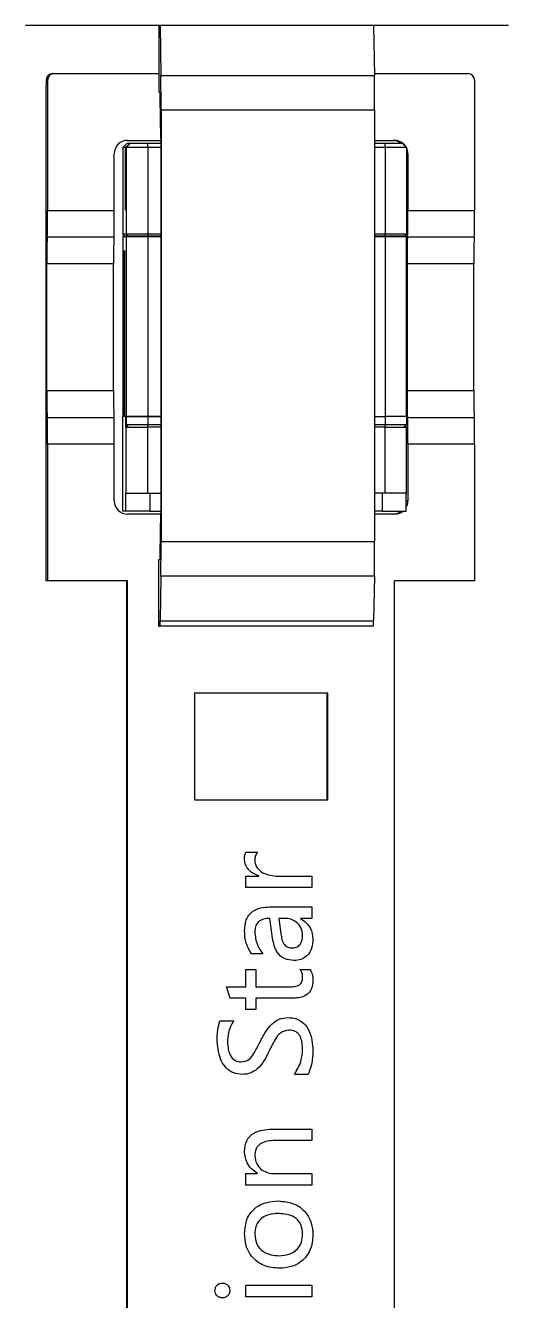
# Model space of a CAD drawing. Header units: millimetres. Extents: x 940 to 1780, y -29 to 565.
# Drawn here: x 1094.3 to 1130.5, y 250 to 345.5 of the extents above; entities that cross this region are included whole.
import ezdxf

# ---------------------------------------------------------------- set-up
doc = ezdxf.new("R2010")
doc.units = ezdxf.units.MM

msp = doc.modelspace()

# ---------------------------------------------------------------- linework, layer by layer
at = {"color": 7, "linetype": 'Continuous', "lineweight": 25}
for p, q in [((1130.521, 345.485), (1094.323, 345.485)), ((1104.309, 345.485), (1104.309, 340.485)), ((1104.407, 345.485), (1104.467, 341.732)), ((1120.406, 345.485), (1120.466, 341.732)), ((1095.978, 341.382), (1095.879, 341.382)), ((1095.978, 341.382), (1095.978, 331.632)), ((1096.379, 341.882), (1096.478, 341.882)), ((1096.478, 341.882), (1104.309, 341.882)), ((1104.467, 341.732), (1120.466, 341.732)), ((1120.464, 341.882), (1127.477, 341.882)), ((1127.977, 341.382), (1127.977, 331.632)), ((1104.399, 340.485), (1104.309, 340.485)), ((1104.462, 337.021), (1104.413, 340.083)), ((1104.481, 339.134), (1104.481, 306.836)), ((1120.48, 339.134), (1104.481, 339.134)), ((1120.48, 339.134), (1120.48, 306.836)), ((1095.837, 336.882), (1095.837, 303.882)), ((1101.606, 336.357), (1101.906, 336.657)), ((1101.606, 336.357), (1101.606, 329.857)), ((1101.624, 336.357), (1101.606, 336.357)), ((1101.624, 336.357), (1101.924, 336.657)), ((1101.807, 336.357), (1101.624, 336.357)), ((1102.107, 336.657), (1101.807, 336.357)), ((1101.807, 336.357), (1101.807, 331.857)), ((1101.811, 336.357), (1102.111, 336.657)), ((1101.869, 336.357), (1101.811, 336.357)), ((1101.811, 331.857), (1101.811, 336.357)), ((1101.869, 336.357), (1102.169, 336.657)), ((1101.869, 336.357), (1101.869, 329.857)), ((1101.906, 336.657), (1101.924, 336.657)), ((1102.107, 336.657), (1101.924, 336.657)), ((1101.978, 336.882), (1104.462, 336.882)), ((1102.107, 336.657), (1102.111, 336.657)), ((1102.169, 336.657), (1102.111, 336.657)), ((1103.481, 336.657), (1102.169, 336.657)), ((1103.484, 336.357), (1103.481, 336.657)), ((1104.462, 336.657), (1103.481, 336.657)), ((1103.484, 336.357), (1103.484, 329.857)), ((1104.462, 336.357), (1103.484, 336.357)), ((1104.462, 337.021), (1104.462, 308.949)), ((1120.48, 336.882), (1121.977, 336.882)), ((1121.28, 336.657), (1120.48, 336.657)), ((1121.283, 336.357), (1120.48, 336.357)), ((1121.283, 336.357), (1121.28, 336.657)), ((1122.568, 336.657), (1121.28, 336.657)), ((1121.283, 336.357), (1121.283, 329.857)), ((1122.871, 336.355), (1122.568, 336.657)), ((1122.868, 336.357), (1122.868, 329.857)), ((1100.978, 331.632), (1100.978, 335.882)), ((1122.977, 335.882), (1122.977, 331.632)), ((1095.978, 331.632), (1100.978, 331.632)), ((1101.808, 331.657), (1101.809, 331.657)), ((1122.977, 331.632), (1127.977, 331.632)), ((1095.944, 329.632), (1095.959, 329.632)), ((1100.959, 329.632), (1095.959, 329.632)), ((1101.603, 329.86), (1101.756, 329.707)), ((1101.869, 329.857), (1101.606, 329.857)), ((1101.756, 329.707), (1101.606, 329.857)), ((1101.606, 329.657), (1101.606, 316.207)), ((1101.869, 329.657), (1101.606, 329.657)), ((1102.019, 329.707), (1101.756, 329.707)), ((1102.019, 329.707), (1101.869, 329.857)), ((1101.869, 329.657), (1101.869, 316.207)), ((1103.484, 329.657), (1101.869, 329.657)), ((1103.482, 329.707), (1102.019, 329.707)), ((1102.224, 329.657), (1102.224, 329.707)), ((1103.213, 329.657), (1103.213, 329.707)), ((1103.459, 329.657), (1103.459, 329.707)), ((1103.482, 329.707), (1103.484, 329.857)), ((1104.462, 329.707), (1103.482, 329.707)), ((1104.462, 329.857), (1103.484, 329.857)), ((1103.484, 329.657), (1103.484, 316.207)), ((1104.462, 329.657), (1103.484, 329.657)), ((1104.185, 329.657), (1104.185, 329.707)), ((1104.283, 329.657), (1104.283, 329.707)), ((1104.452, 329.657), (1104.452, 329.707)), ((1121.283, 329.857), (1120.48, 329.857)), ((1121.282, 329.707), (1120.48, 329.707)), ((1121.283, 329.657), (1120.48, 329.657)), ((1121.015, 329.657), (1121.015, 329.707)), ((1121.025, 329.707), (1121.025, 329.657)), ((1121.248, 329.657), (1121.248, 329.707)), ((1121.258, 329.707), (1121.258, 329.657)), ((1121.282, 329.707), (1121.283, 329.857)), ((1122.718, 329.707), (1121.282, 329.707)), ((1121.283, 329.657), (1121.283, 316.207)), ((1122.868, 329.657), (1121.283, 329.657)), ((1121.506, 329.657), (1121.506, 329.707)), ((1122.25, 329.657), (1122.25, 329.707)), ((1122.718, 329.707), (1122.871, 329.86)), ((1122.84, 329.657), (1122.84, 329.829)), ((1122.868, 316.207), (1122.868, 329.657)), ((1122.958, 329.632), (1122.942, 329.632)), ((1127.958, 329.632), (1122.958, 329.632)), ((1101.679, 328.607), (1101.756, 328.607)), ((1095.925, 318.132), (1095.925, 327.632)), ((1100.925, 327.632), (1095.925, 327.632)), ((1100.925, 318.132), (1100.925, 327.632)), ((1101.67, 316.207), (1101.67, 327.607)), ((1101.765, 316.207), (1101.765, 327.607)), ((1122.924, 327.632), (1122.924, 318.132)), ((1127.924, 327.632), (1122.924, 327.632)), ((1127.924, 318.132), (1127.924, 327.632)), ((1095.925, 318.132), (1100.925, 318.132)), ((1122.924, 318.132), (1127.924, 318.132)), ((1095.959, 316.132), (1095.944, 316.132)), ((1095.959, 316.132), (1100.959, 316.132)), ((1101.606, 310.457), (1101.606, 316.207)), ((1101.819, 316.207), (1101.606, 316.207)), ((1101.67, 316.207), (1101.606, 316.207)), ((1101.765, 316.207), (1101.869, 316.207)), ((1101.819, 316.207), (1101.819, 315.582)), ((1101.869, 316.207), (1101.819, 316.207)), ((1101.819, 316.207), (1101.819, 315.407)), ((1101.869, 316.207), (1101.869, 315.582)), ((1103.484, 316.207), (1101.869, 316.207)), ((1101.869, 316.207), (1103.484, 316.207)), ((1103.484, 316.207), (1103.484, 315.582)), ((1103.484, 316.207), (1104.462, 316.207)), ((1104.462, 316.207), (1103.484, 316.207)), ((1120.48, 316.207), (1121.283, 316.207)), ((1121.283, 316.207), (1121.283, 315.582)), ((1122.868, 316.207), (1121.283, 316.207)), ((1122.868, 316.207), (1122.868, 315.582)), ((1122.942, 316.132), (1122.958, 316.132)), ((1122.958, 316.132), (1127.958, 316.132)), ((1101.869, 315.582), (1101.819, 315.582)), ((1101.994, 315.407), (1101.819, 315.582)), ((1101.869, 315.407), (1101.819, 315.407)), ((1102.044, 315.407), (1101.869, 315.582)), ((1101.869, 315.407), (1103.484, 315.407)), ((1101.869, 310.457), (1101.869, 315.407)), ((1103.482, 315.407), (1103.484, 315.582)), ((1104.462, 315.407), (1103.482, 315.407)), ((1104.462, 315.582), (1103.484, 315.582)), ((1103.484, 310.457), (1103.484, 315.407)), ((1104.462, 315.407), (1103.484, 315.407)), ((1121.283, 315.582), (1120.48, 315.582)), ((1121.281, 315.407), (1120.48, 315.407)), ((1121.283, 315.407), (1120.48, 315.407)), ((1121.281, 315.407), (1121.283, 315.582)), ((1121.283, 310.457), (1121.283, 315.407)), ((1121.283, 315.407), (1122.868, 315.407)), ((1122.693, 315.407), (1122.871, 315.585)), ((1122.818, 315.532), (1122.818, 315.407)), ((1122.84, 315.407), (1122.84, 315.554)), ((1122.868, 310.457), (1122.868, 315.407)), ((1095.978, 314.132), (1095.978, 303.882)), ((1100.978, 314.132), (1095.978, 314.132)), ((1100.978, 309.882), (1100.978, 314.132)), ((1122.977, 314.132), (1122.977, 309.882)), ((1127.977, 314.132), (1122.977, 314.132)), ((1127.977, 314.132), (1127.977, 303.882)), ((1101.624, 310.457), (1101.606, 310.457)), ((1101.624, 309.107), (1101.624, 310.457)), ((1101.851, 309.107), (1101.851, 310.457)), ((1101.851, 310.457), (1101.869, 310.457)), ((1101.869, 310.457), (1103.484, 310.457)), ((1103.484, 310.457), (1104.462, 310.457)), ((1103.651, 310.457), (1103.651, 309.107)), ((1121.283, 310.457), (1120.48, 310.457)), ((1121.051, 310.457), (1121.051, 309.107)), ((1122.868, 310.457), (1121.283, 310.457)), ((1122.85, 309.107), (1122.85, 310.457)), ((1101.851, 309.107), (1101.624, 309.107)), ((1103.651, 309.107), (1101.851, 309.107)), ((1104.461, 308.882), (1101.978, 308.882)), ((1103.651, 309.107), (1104.462, 309.107)), ((1104.413, 305.887), (1104.462, 308.949)), ((1121.051, 309.107), (1120.48, 309.107)), ((1121.977, 308.882), (1120.48, 308.882)), ((1121.051, 309.107), (1122.85, 309.107)), ((1104.481, 306.836), (1120.48, 306.836)), ((1104.309, 300.485), (1104.309, 305.485)), ((1104.309, 305.485), (1104.399, 305.485)), ((1095.978, 303.882), (1095.837, 303.882)), ((1101.978, 303.882), (1095.978, 303.882)), ((1101.9, 303.882), (1101.9, 233.977)), ((1101.978, 226.105), (1101.978, 303.882)), ((1104.467, 304.238), (1104.413, 300.887)), ((1120.466, 304.238), (1104.467, 304.238)), ((1120.466, 304.238), (1120.412, 300.887)), ((1121.977, 226.105), (1121.977, 303.882)), ((1127.977, 303.882), (1121.977, 303.882)), ((1104.413, 300.887), (1120.412, 300.887)), ((1104.309, 300.485), (1104.399, 300.485)), ((1120.398, 300.485), (1104.399, 300.485)), ((1106.977, 295.472), (1106.977, 287.472)), ((1116.977, 295.472), (1106.977, 295.472)), ((1116.913, 295.472), (1116.913, 287.472)), ((1116.977, 287.472), (1116.977, 295.472)), ((1106.977, 287.472), (1116.977, 287.472)), ((1110.847, 283.554), (1111.701, 283.554)), ((1110.826, 281.762), (1111.806, 281.762)), ((1110.826, 280.908), (1110.826, 281.762)), ((1111.806, 281.762), (1111.806, 281.78)), ((1113.254, 281.762), (1115.777, 281.762)), ((1115.777, 281.762), (1115.777, 280.908)), ((1115.777, 280.908), (1110.826, 280.908)), ((1112.609, 279.457), (1115.777, 279.457)), ((1115.777, 279.457), (1115.777, 278.603)), ((1112.843, 277.112), (1112.639, 278.603)), ((1113.306, 278.603), (1113.463, 277.449)), ((1113.755, 278.603), (1113.306, 278.603)), ((1114.923, 278.603), (1114.923, 278.58)), ((1115.777, 278.603), (1114.923, 278.603)), ((1112.107, 275.957), (1111.253, 275.957)), ((1110.826, 274.762), (1111.594, 274.762)), ((1110.826, 273.481), (1110.826, 274.762)), ((1111.594, 274.762), (1111.594, 273.481)), ((1114.902, 274.762), (1115.67, 274.762)), ((1109.375, 273.481), (1110.826, 273.481)), ((1109.65, 272.628), (1109.375, 273.481)), ((1111.594, 273.481), (1114.214, 273.481)), ((1110.826, 272.628), (1109.65, 272.628)), ((1110.826, 271.774), (1110.826, 272.628)), ((1111.594, 272.628), (1111.594, 271.774)), ((1114.411, 272.628), (1111.594, 272.628)), ((1111.594, 271.774), (1110.826, 271.774)), ((1108.884, 270.92), (1109.908, 270.92)), ((1115.5, 266.908), (1114.475, 266.908)), ((1112.769, 262.81), (1115.777, 262.81)), ((1115.777, 262.81), (1115.777, 261.957)), ((1115.777, 261.957), (1113.01, 261.957)), ((1110.826, 259.481), (1111.721, 259.481)), ((1110.826, 258.628), (1110.826, 259.481)), ((1111.721, 259.481), (1111.721, 259.5)), ((1113, 259.481), (1115.777, 259.481)), ((1115.777, 259.481), (1115.777, 258.628)), ((1115.777, 258.628), (1110.826, 258.628)), ((1110.826, 251.115), (1115.777, 251.115)), ((1110.826, 250.262), (1110.826, 251.115)), ((1115.777, 250.262), (1110.826, 250.262)), ((1115.777, 251.115), (1115.777, 250.262))]:
    msp.add_line(p, q, dxfattribs=at)
at = {"color": 8, "linetype": 'Continuous', "lineweight": 25}
for p, q in [((1122.977, 335.882), (1122.868, 335.882)), ((1101.807, 331.857), (1101.811, 331.857)), ((1102.451, 329.657), (1102.451, 329.707)), ((1101.67, 327.607), (1101.765, 327.607)), ((1122.85, 309.882), (1122.977, 309.882))]:
    msp.add_line(p, q, dxfattribs=at)
msp.add_arc((1115.951, 340.293), 20.102, 176.89225, 180.45733, dxfattribs=at)
at = {"color": 7, "linetype": 'Continuous', "lineweight": 25}
for centre, radius, start, end in [((1096.379, 341.382), 0.5, 90.00124, 180.00124), ((1096.478, 341.382), 0.5, 90.00124, 180.00124), ((915.081, 339.417), 189.4, 359.91439, 0.70035), ((931.08, 339.417), 189.4, 359.91439, 0.70035), ((1127.477, 341.382), 0.5, 359.99876, 89.99876), ((1441.544, 337.136), 345.707, 179.50344, 180.04204), ((1100.019, 340.132), 4.394, 359.36327, 4.60889), ((1101.978, 335.882), 1, 90.00124, 180.00124), ((1121.84, 335.882), 1, 50.80364, 89.99983), ((1121.977, 335.882), 1, 30.05908, 89.99945), ((1121.977, 335.882), 1, 359.99993, 26.96357), ((1042.153, 331.132), 53.827, 358.40308, 0.53218), ((1047.153, 331.132), 53.827, 358.40308, 0.53218), ((1107.188, 331.807), 5.382, 179.46774, 181.59716), ((1096.43, 331.807), 5.382, 358.40284, 0.53226), ((1069.152, 331.132), 53.827, 358.40308, 0.53218), ((1074.152, 331.132), 53.827, 358.40308, 0.53218), ((1149.75, 328.132), 53.827, 178.40308, 180.53218), ((1154.75, 328.132), 53.827, 178.40308, 180.53218), ((1176.749, 328.132), 53.827, 178.40308, 180.53218), ((1181.748, 328.132), 53.827, 178.40308, 180.53218), ((1128.578, 327.857), 26.909, 178.40284, 180.53226), ((1074.857, 327.857), 26.909, 359.46774, 1.59716), ((1149.75, 317.632), 53.827, 179.46782, 181.59692), ((1154.75, 317.632), 53.827, 179.46782, 181.59692), ((1176.749, 317.632), 53.827, 179.46782, 181.59692), ((1181.748, 317.632), 53.827, 179.46782, 181.59692), ((1042.153, 314.632), 53.827, 359.46782, 1.59692), ((1047.153, 314.632), 53.827, 359.46782, 1.59692), ((1069.152, 314.632), 53.827, 359.46782, 1.59692), ((1074.152, 314.632), 53.827, 359.46782, 1.59692), ((1101.978, 309.882), 1, 179.99876, 269.99876), ((1121.977, 309.882), 1, 330.88325, 0.00007), ((1121.84, 309.882), 1, 270.00017, 309.19636), ((1121.977, 309.882), 1, 270.00017, 309.19636), ((915.081, 306.553), 189.4, 359.29965, 0.08561), ((931.08, 306.553), 189.4, 359.29965, 0.08561), ((1100.019, 305.838), 4.394, 355.39111, 0.63673), ((1100.019, 300.838), 4.394, 355.39111, 0.63673), ((1116.018, 300.838), 4.394, 355.39111, 0.63673)]:
    msp.add_arc(centre, radius, start, end, dxfattribs=at)
for points, knots in [([(1096.379, 341.882), (1096.317, 341.876), (1096.207, 341.864), (1096.073, 341.786), (1095.984, 341.697), (1095.93, 341.61), (1095.902, 341.538), (1095.889, 341.49), (1095.882, 341.452), (1095.876, 341.409), (1095.87, 341.325), (1095.862, 341.079), (1095.854, 340.637), (1095.851, 340.22), (1095.85, 340.108)], [0, 0, 0, 0, 0.045725, 0.083019, 0.114195, 0.140657, 0.161927, 0.178685, 0.197004, 0.227042, 0.302371, 0.576205, 0.88579, 1, 1, 1, 1]), ([(1103.484, 329.857), (1103.274, 329.857), (1102.854, 329.857), (1102.322, 329.857), (1101.947, 329.857), (1101.895, 329.857), (1101.869, 329.857)], [0, 0, 0, 0, 0.249998, 0.499997, 0.749998, 1, 1, 1, 1]), ([(1103.484, 315.582), (1103.274, 315.582), (1102.854, 315.582), (1102.322, 315.582), (1101.947, 315.582), (1101.895, 315.582), (1101.869, 315.582)], [0, 0, 0, 0, 0.250001, 0.5000013, 0.750001, 1, 1, 1, 1]), ([(1122.868, 315.582), (1122.846, 315.582), (1122.802, 315.582), (1122.437, 315.582), (1121.911, 315.582), (1121.492, 315.582), (1121.283, 315.582)], [0, 0, 0, 0, 0.250001, 0.500002, 0.750001, 1, 1, 1, 1]), ([(1110.741, 283.089), (1110.743, 283.18), (1110.746, 283.343), (1110.817, 283.49), (1110.847, 283.554)], [0, 0, 0, 0, 0.560522, 1, 1, 1, 1]), ([(1110.741, 283.089), (1110.743, 283.18), (1110.746, 283.343), (1110.817, 283.49), (1110.847, 283.554)], [0, 0, 0, 0, 0.560522, 1, 1, 1, 1]), ([(1111.806, 281.78), (1111.649, 281.845), (1111.335, 281.973), (1110.974, 282.293), (1110.769, 282.688), (1110.75, 282.955), (1110.741, 283.089)], [0, 0, 0, 0, 0.280423, 0.560074, 0.779931, 1, 1, 1, 1]), ([(1111.806, 281.78), (1111.649, 281.845), (1111.335, 281.973), (1110.974, 282.293), (1110.769, 282.688), (1110.75, 282.955), (1110.741, 283.089)], [0, 0, 0, 0, 0.280423, 0.560074, 0.779931, 1, 1, 1, 1]), ([(1111.701, 283.554), (1111.636, 283.449), (1111.519, 283.262), (1111.512, 283.042), (1111.509, 282.945)], [0, 0, 0, 0, 0.558524, 1, 1, 1, 1]), ([(1111.701, 283.554), (1111.636, 283.449), (1111.519, 283.262), (1111.512, 283.042), (1111.509, 282.945)], [0, 0, 0, 0, 0.558524, 1, 1, 1, 1]), ([(1111.509, 282.945), (1111.516, 282.847), (1111.531, 282.651), (1111.716, 282.299), (1112.262, 281.847), (1112.857, 281.796), (1113.254, 281.762)], [0, 0, 0, 0, 0.12562, 0.251211, 0.501245, 1, 1, 1, 1]), ([(1111.509, 282.945), (1111.516, 282.847), (1111.531, 282.651), (1111.716, 282.299), (1112.262, 281.847), (1112.857, 281.796), (1113.254, 281.762)], [0, 0, 0, 0, 0.12562, 0.251211, 0.501245, 1, 1, 1, 1]), ([(1110.741, 277.664), (1110.757, 277.943), (1110.79, 278.499), (1111.277, 279.162), (1111.957, 279.427), (1112.392, 279.447), (1112.609, 279.457)], [0, 0, 0, 0, 0.280639, 0.558433, 0.778784, 1, 1, 1, 1]), ([(1110.741, 277.664), (1110.757, 277.943), (1110.79, 278.499), (1111.277, 279.162), (1111.957, 279.427), (1112.392, 279.447), (1112.609, 279.457)], [0, 0, 0, 0, 0.280639, 0.558433, 0.778784, 1, 1, 1, 1]), ([(1112.639, 278.603), (1112.476, 278.596), (1112.153, 278.581), (1111.734, 278.357), (1111.531, 277.976), (1111.516, 277.721), (1111.509, 277.593)], [0, 0, 0, 0, 0.281123, 0.559633, 0.779238, 1, 1, 1, 1]), ([(1112.639, 278.603), (1112.476, 278.596), (1112.153, 278.581), (1111.734, 278.357), (1111.531, 277.976), (1111.516, 277.721), (1111.509, 277.593)], [0, 0, 0, 0, 0.281123, 0.559633, 0.779238, 1, 1, 1, 1]), ([(1115.094, 277.293), (1115.073, 277.49), (1115.032, 277.884), (1114.665, 278.319), (1114.218, 278.569), (1113.91, 278.592), (1113.755, 278.603)], [0, 0, 0, 0, 0.279682, 0.559101, 0.779371, 1, 1, 1, 1]), ([(1115.094, 277.293), (1115.073, 277.49), (1115.032, 277.884), (1114.665, 278.319), (1114.218, 278.569), (1113.91, 278.592), (1113.755, 278.603)], [0, 0, 0, 0, 0.279682, 0.559101, 0.779371, 1, 1, 1, 1]), ([(1114.923, 278.58), (1115.073, 278.485), (1115.372, 278.294), (1115.776, 277.781), (1115.83, 277.32), (1115.862, 277.04)], [0, 0, 0, 0, 0.2810336, 0.5615612, 1, 1, 1, 1]), ([(1114.923, 278.58), (1115.073, 278.485), (1115.372, 278.294), (1115.776, 277.781), (1115.83, 277.32), (1115.862, 277.04)], [0, 0, 0, 0, 0.2810336, 0.5615612, 1, 1, 1, 1]), ([(1111.253, 275.957), (1111.086, 276.255), (1110.787, 276.788), (1110.755, 277.396), (1110.741, 277.664)], [0, 0, 0, 0, 0.559306, 1, 1, 1, 1]), ([(1111.253, 275.957), (1111.086, 276.255), (1110.787, 276.788), (1110.755, 277.396), (1110.741, 277.664)], [0, 0, 0, 0, 0.559306, 1, 1, 1, 1]), ([(1111.509, 277.593), (1111.544, 277.259), (1111.606, 276.66), (1111.953, 276.172), (1112.107, 275.957)], [0, 0, 0, 0, 0.559195, 1, 1, 1, 1]), ([(1111.509, 277.593), (1111.544, 277.259), (1111.606, 276.66), (1111.953, 276.172), (1112.107, 275.957)], [0, 0, 0, 0, 0.559195, 1, 1, 1, 1]), ([(1114.438, 275.445), (1114.196, 275.466), (1113.713, 275.51), (1113.038, 276.124), (1112.917, 276.737), (1112.843, 277.112)], [0, 0, 0, 0, 0.280447, 0.559698, 1, 1, 1, 1]), ([(1114.438, 275.445), (1114.196, 275.466), (1113.713, 275.51), (1113.038, 276.124), (1112.917, 276.737), (1112.843, 277.112)], [0, 0, 0, 0, 0.280447, 0.559698, 1, 1, 1, 1]), ([(1113.463, 277.449), (1113.485, 277.307), (1113.529, 277.024), (1113.679, 276.638), (1113.997, 276.409), (1114.225, 276.392), (1114.339, 276.384)], [0, 0, 0, 0, 0.281121, 0.560617, 0.779812, 1, 1, 1, 1]), ([(1113.463, 277.449), (1113.485, 277.307), (1113.529, 277.024), (1113.679, 276.638), (1113.997, 276.409), (1114.225, 276.392), (1114.339, 276.384)], [0, 0, 0, 0, 0.281121, 0.560617, 0.7798124, 1, 1, 1, 1]), ([(1114.339, 276.384), (1114.464, 276.401), (1114.712, 276.434), (1115.038, 276.777), (1115.073, 277.098), (1115.094, 277.293)], [0, 0, 0, 0, 0.280173, 0.560568, 1, 1, 1, 1]), ([(1114.339, 276.384), (1114.464, 276.401), (1114.712, 276.434), (1115.038, 276.777), (1115.073, 277.098), (1115.094, 277.293)], [0, 0, 0, 0, 0.280173, 0.560568, 1, 1, 1, 1]), ([(1115.862, 277.04), (1115.847, 276.814), (1115.817, 276.362), (1115.478, 275.803), (1114.971, 275.486), (1114.616, 275.458), (1114.438, 275.445)], [0, 0, 0, 0, 0.280607, 0.559873, 0.779679, 1, 1, 1, 1]), ([(1115.862, 277.04), (1115.847, 276.814), (1115.817, 276.362), (1115.478, 275.803), (1114.971, 275.486), (1114.616, 275.458), (1114.438, 275.445)], [0, 0, 0, 0, 0.280607, 0.559873, 0.779679, 1, 1, 1, 1]), ([(1114.214, 273.481), (1114.338, 273.485), (1114.585, 273.493), (1114.928, 273.631), (1115.081, 273.933), (1115.09, 274.129), (1115.094, 274.227)], [0, 0, 0, 0, 0.281278, 0.559531, 0.778952, 1, 1, 1, 1]), ([(1114.214, 273.481), (1114.338, 273.485), (1114.585, 273.493), (1114.928, 273.631), (1115.081, 273.933), (1115.09, 274.129), (1115.094, 274.227)], [0, 0, 0, 0, 0.281278, 0.559531, 0.778952, 1, 1, 1, 1]), ([(1115.094, 274.227), (1115.084, 274.337), (1115.067, 274.533), (1114.953, 274.692), (1114.902, 274.762)], [0, 0, 0, 0, 0.559603, 1, 1, 1, 1]), ([(1115.094, 274.227), (1115.084, 274.337), (1115.067, 274.533), (1114.953, 274.692), (1114.902, 274.762)], [0, 0, 0, 0, 0.5596027, 1, 1, 1, 1]), ([(1115.67, 274.762), (1115.736, 274.622), (1115.854, 274.372), (1115.86, 274.097), (1115.862, 273.976)], [0, 0, 0, 0, 0.558936, 1, 1, 1, 1]), ([(1115.67, 274.762), (1115.736, 274.622), (1115.854, 274.372), (1115.86, 274.097), (1115.862, 273.976)], [0, 0, 0, 0, 0.558936, 1, 1, 1, 1]), ([(1115.862, 273.976), (1115.849, 273.762), (1115.823, 273.336), (1115.432, 272.841), (1114.91, 272.651), (1114.578, 272.635), (1114.411, 272.628)], [0, 0, 0, 0, 0.280552, 0.55829, 0.778711, 1, 1, 1, 1]), ([(1115.862, 273.976), (1115.849, 273.762), (1115.823, 273.336), (1115.432, 272.841), (1114.91, 272.651), (1114.578, 272.635), (1114.411, 272.628)], [0, 0, 0, 0, 0.280552, 0.55829, 0.778711, 1, 1, 1, 1]), ([(1108.692, 269.384), (1108.693, 269.675), (1108.694, 270.196), (1108.826, 270.699), (1108.884, 270.92)], [0, 0, 0, 0, 0.560489, 1, 1, 1, 1]), ([(1108.692, 269.384), (1108.693, 269.675), (1108.694, 270.196), (1108.826, 270.699), (1108.884, 270.92)], [0, 0, 0, 0, 0.560489, 1, 1, 1, 1]), ([(1109.908, 270.92), (1109.758, 270.637), (1109.49, 270.131), (1109.469, 269.561), (1109.46, 269.309)], [0, 0, 0, 0, 0.558879, 1, 1, 1, 1]), ([(1109.908, 270.92), (1109.758, 270.637), (1109.49, 270.131), (1109.469, 269.561), (1109.46, 269.309)], [0, 0, 0, 0, 0.558879, 1, 1, 1, 1]), ([(1111.898, 269.334), (1112.148, 269.831), (1112.496, 270.523), (1113.324, 271.105), (1113.756, 271.153), (1113.973, 271.176)], [0, 0, 0, 0, 0.5600494, 0.7801623, 1, 1, 1, 1]), ([(1111.898, 269.334), (1112.148, 269.831), (1112.496, 270.523), (1113.324, 271.105), (1113.756, 271.153), (1113.973, 271.176)], [0, 0, 0, 0, 0.5600494, 0.7801623, 1, 1, 1, 1]), ([(1113.973, 271.176), (1114.195, 271.16), (1114.638, 271.127), (1115.219, 270.762), (1115.772, 269.952), (1115.825, 269.198), (1115.862, 268.67)], [0, 0, 0, 0, 0.187113, 0.37369, 0.560725, 1, 1, 1, 1]), ([(1113.973, 271.176), (1114.195, 271.16), (1114.638, 271.127), (1115.219, 270.762), (1115.772, 269.952), (1115.825, 269.198), (1115.862, 268.67)], [0, 0, 0, 0, 0.187113, 0.37369, 0.560725, 1, 1, 1, 1]), ([(1110.57, 266.908), (1110.352, 266.928), (1109.917, 266.967), (1109.367, 267.352), (1108.818, 268.133), (1108.744, 268.868), (1108.692, 269.384)], [0, 0, 0, 0, 0.186987, 0.373784, 0.561149, 1, 1, 1, 1]), ([(1110.57, 266.908), (1110.352, 266.928), (1109.917, 266.967), (1109.367, 267.352), (1108.818, 268.133), (1108.744, 268.868), (1108.692, 269.384)], [0, 0, 0, 0, 0.186987, 0.373784, 0.561149, 1, 1, 1, 1]), ([(1110.478, 267.847), (1110.685, 267.881), (1111.101, 267.95), (1111.516, 268.598), (1111.753, 269.055), (1111.898, 269.334)], [0, 0, 0, 0, 0.27702, 0.557275, 1, 1, 1, 1]), ([(1110.478, 267.847), (1110.685, 267.881), (1111.101, 267.95), (1111.516, 268.598), (1111.753, 269.055), (1111.898, 269.334)], [0, 0, 0, 0, 0.27702, 0.557275, 1, 1, 1, 1]), ([(1114.05, 270.237), (1113.834, 270.189), (1113.399, 270.092), (1112.947, 269.416), (1112.705, 268.922), (1112.556, 268.619)], [0, 0, 0, 0, 0.2765303, 0.5569065, 1, 1, 1, 1]), ([(1114.05, 270.237), (1113.834, 270.189), (1113.399, 270.092), (1112.947, 269.416), (1112.705, 268.922), (1112.556, 268.619)], [0, 0, 0, 0, 0.2765303, 0.5569065, 1, 1, 1, 1]), ([(1115.094, 268.774), (1115.077, 269.124), (1115.055, 269.562), (1114.757, 269.982), (1114.482, 270.195), (1114.223, 270.22), (1114.05, 270.237)], [0, 0, 0, 0, 0.499123, 0.624821, 0.750361, 1, 1, 1, 1]), ([(1115.094, 268.774), (1115.077, 269.124), (1115.055, 269.562), (1114.757, 269.982), (1114.482, 270.195), (1114.223, 270.22), (1114.05, 270.237)], [0, 0, 0, 0, 0.499123, 0.624821, 0.750361, 1, 1, 1, 1]), ([(1109.46, 269.309), (1109.489, 268.972), (1109.532, 268.467), (1109.92, 268), (1110.228, 267.863), (1110.395, 267.852), (1110.478, 267.847)], [0, 0, 0, 0, 0.49891, 0.748586, 0.874219, 1, 1, 1, 1]), ([(1109.46, 269.309), (1109.489, 268.972), (1109.532, 268.467), (1109.92, 268), (1110.228, 267.863), (1110.395, 267.852), (1110.478, 267.847)], [0, 0, 0, 0, 0.49891, 0.748586, 0.874219, 1, 1, 1, 1]), ([(1112.556, 268.619), (1112.32, 268.144), (1111.992, 267.483), (1111.185, 266.964), (1110.775, 266.927), (1110.57, 266.908)], [0, 0, 0, 0, 0.560133, 0.779966, 1, 1, 1, 1]), ([(1112.556, 268.619), (1112.32, 268.144), (1111.992, 267.483), (1111.185, 266.964), (1110.775, 266.927), (1110.57, 266.908)], [0, 0, 0, 0, 0.560133, 0.779966, 1, 1, 1, 1]), ([(1114.475, 266.908), (1114.669, 267.231), (1115.016, 267.81), (1115.07, 268.479), (1115.094, 268.774)], [0, 0, 0, 0, 0.558998, 1, 1, 1, 1]), ([(1114.475, 266.908), (1114.669, 267.231), (1115.016, 267.81), (1115.07, 268.479), (1115.094, 268.774)], [0, 0, 0, 0, 0.558998, 1, 1, 1, 1]), ([(1115.862, 268.67), (1115.844, 268.33), (1115.811, 267.723), (1115.595, 267.157), (1115.5, 266.908)], [0, 0, 0, 0, 0.5607561, 1, 1, 1, 1]), ([(1115.862, 268.67), (1115.844, 268.33), (1115.811, 267.723), (1115.595, 267.157), (1115.5, 266.908)], [0, 0, 0, 0, 0.5607561, 1, 1, 1, 1]), ([(1110.741, 261.135), (1110.766, 261.419), (1110.816, 261.984), (1111.591, 262.735), (1112.322, 262.782), (1112.769, 262.81)], [0, 0, 0, 0, 0.280673, 0.559676, 1, 1, 1, 1]), ([(1110.741, 261.135), (1110.766, 261.419), (1110.816, 261.984), (1111.591, 262.735), (1112.322, 262.782), (1112.769, 262.81)], [0, 0, 0, 0, 0.280673, 0.559676, 1, 1, 1, 1]), ([(1113.01, 261.957), (1112.831, 261.95), (1112.475, 261.937), (1112.038, 261.798), (1111.755, 261.576), (1111.548, 261.275), (1111.525, 261.004), (1111.509, 260.823)], [0, 0, 0, 0, 0.250728, 0.500532, 0.625694, 0.750858, 1, 1, 1, 1]), ([(1113.01, 261.957), (1112.831, 261.95), (1112.475, 261.937), (1112.038, 261.798), (1111.755, 261.576), (1111.548, 261.275), (1111.525, 261.004), (1111.509, 260.823)], [0, 0, 0, 0, 0.250728, 0.500532, 0.625694, 0.750858, 1, 1, 1, 1]), ([(1111.721, 259.5), (1111.564, 259.603), (1111.251, 259.808), (1110.831, 260.354), (1110.775, 260.839), (1110.741, 261.135)], [0, 0, 0, 0, 0.281001, 0.561563, 1, 1, 1, 1]), ([(1111.721, 259.5), (1111.564, 259.603), (1111.251, 259.808), (1110.831, 260.354), (1110.775, 260.839), (1110.741, 261.135)], [0, 0, 0, 0, 0.281001, 0.561563, 1, 1, 1, 1]), ([(1111.509, 260.823), (1111.534, 260.612), (1111.585, 260.189), (1112.013, 259.749), (1112.504, 259.513), (1112.835, 259.492), (1113, 259.481)], [0, 0, 0, 0, 0.279286, 0.558642, 0.779124, 1, 1, 1, 1]), ([(1111.509, 260.823), (1111.534, 260.612), (1111.585, 260.189), (1112.013, 259.749), (1112.504, 259.513), (1112.835, 259.492), (1113, 259.481)], [0, 0, 0, 0, 0.279286, 0.558642, 0.779124, 1, 1, 1, 1]), ([(1110.741, 254.997), (1110.771, 255.372), (1110.831, 256.121), (1111.514, 256.976), (1112.4, 257.384), (1112.986, 257.416), (1113.279, 257.432)], [0, 0, 0, 0, 0.280137, 0.558823, 0.779068, 1, 1, 1, 1]), ([(1110.741, 254.997), (1110.771, 255.372), (1110.831, 256.121), (1111.514, 256.976), (1112.4, 257.384), (1112.986, 257.416), (1113.279, 257.432)], [0, 0, 0, 0, 0.280137, 0.558823, 0.779068, 1, 1, 1, 1]), ([(1113.279, 257.432), (1113.663, 257.399), (1114.429, 257.333), (1115.323, 256.671), (1115.802, 255.789), (1115.842, 255.187), (1115.862, 254.886)], [0, 0, 0, 0, 0.28013, 0.559259, 0.779332, 1, 1, 1, 1]), ([(1113.279, 257.432), (1113.663, 257.399), (1114.429, 257.333), (1115.323, 256.671), (1115.802, 255.789), (1115.842, 255.187), (1115.862, 254.886)], [0, 0, 0, 0, 0.28013, 0.559259, 0.779332, 1, 1, 1, 1]), ([(1113.306, 256.493), (1113.053, 256.481), (1112.549, 256.455), (1111.898, 256.115), (1111.548, 255.538), (1111.522, 255.14), (1111.509, 254.941)], [0, 0, 0, 0, 0.280965, 0.559992, 0.779482, 1, 1, 1, 1]), ([(1113.306, 256.493), (1113.053, 256.481), (1112.549, 256.455), (1111.898, 256.115), (1111.548, 255.538), (1111.522, 255.14), (1111.509, 254.941)], [0, 0, 0, 0, 0.280965, 0.559992, 0.779482, 1, 1, 1, 1]), ([(1115.094, 254.941), (1115.074, 255.195), (1115.032, 255.703), (1114.371, 256.412), (1113.71, 256.462), (1113.306, 256.493)], [0, 0, 0, 0, 0.281115, 0.560197, 1, 1, 1, 1]), ([(1115.094, 254.941), (1115.074, 255.195), (1115.032, 255.703), (1114.371, 256.412), (1113.71, 256.462), (1113.306, 256.493)], [0, 0, 0, 0, 0.281115, 0.560197, 1, 1, 1, 1]), ([(1113.355, 252.396), (1112.963, 252.426), (1112.18, 252.486), (1111.266, 253.166), (1110.799, 254.076), (1110.76, 254.69), (1110.741, 254.997)], [0, 0, 0, 0, 0.280291, 0.559122, 0.779211, 1, 1, 1, 1]), ([(1113.355, 252.396), (1112.963, 252.426), (1112.18, 252.486), (1111.266, 253.166), (1110.799, 254.076), (1110.76, 254.69), (1110.741, 254.997)], [0, 0, 0, 0, 0.280291, 0.559122, 0.779211, 1, 1, 1, 1]), ([(1111.509, 254.941), (1111.535, 254.682), (1111.585, 254.165), (1112.105, 253.614), (1112.722, 253.365), (1113.125, 253.345), (1113.327, 253.335)], [0, 0, 0, 0, 0.27968, 0.558337, 0.778904, 1, 1, 1, 1]), ([(1111.509, 254.941), (1111.535, 254.682), (1111.585, 254.165), (1112.105, 253.614), (1112.722, 253.365), (1113.125, 253.345), (1113.327, 253.335)], [0, 0, 0, 0, 0.27968, 0.558337, 0.778904, 1, 1, 1, 1]), ([(1113.327, 253.335), (1113.58, 253.352), (1114.085, 253.386), (1114.705, 253.774), (1115.049, 254.345), (1115.079, 254.742), (1115.094, 254.941)], [0, 0, 0, 0, 0.28058, 0.559624, 0.779507, 1, 1, 1, 1]), ([(1113.327, 253.335), (1113.58, 253.352), (1114.085, 253.386), (1114.705, 253.774), (1115.049, 254.345), (1115.079, 254.742), (1115.094, 254.941)], [0, 0, 0, 0, 0.28058, 0.559624, 0.779507, 1, 1, 1, 1]), ([(1115.862, 254.886), (1115.831, 254.511), (1115.767, 253.763), (1115.098, 252.907), (1114.235, 252.454), (1113.648, 252.415), (1113.355, 252.396)], [0, 0, 0, 0, 0.280099, 0.559075, 0.779257, 1, 1, 1, 1]), ([(1115.862, 254.886), (1115.831, 254.511), (1115.767, 253.763), (1115.098, 252.907), (1114.235, 252.454), (1113.648, 252.415), (1113.355, 252.396)], [0, 0, 0, 0, 0.280099, 0.559075, 0.779257, 1, 1, 1, 1]), ([(1108.521, 250.725), (1108.53, 250.808), (1108.549, 250.973), (1108.7, 251.158), (1108.884, 251.272), (1109.015, 251.281), (1109.08, 251.286)], [0, 0, 0, 0, 0.279675, 0.559106, 0.7793, 1, 1, 1, 1]), ([(1108.521, 250.725), (1108.53, 250.808), (1108.549, 250.973), (1108.7, 251.158), (1108.884, 251.272), (1109.015, 251.281), (1109.08, 251.286)], [0, 0, 0, 0, 0.279675, 0.559106, 0.7793, 1, 1, 1, 1]), ([(1109.08, 251.286), (1109.163, 251.277), (1109.328, 251.26), (1109.509, 251.105), (1109.616, 250.919), (1109.626, 250.789), (1109.631, 250.725)], [0, 0, 0, 0, 0.279628, 0.559279, 0.779627, 1, 1, 1, 1]), ([(1109.08, 251.286), (1109.163, 251.277), (1109.328, 251.26), (1109.509, 251.105), (1109.616, 250.919), (1109.626, 250.789), (1109.631, 250.725)], [0, 0, 0, 0, 0.279628, 0.559279, 0.779627, 1, 1, 1, 1]), ([(1109.08, 250.176), (1108.998, 250.185), (1108.835, 250.203), (1108.65, 250.349), (1108.538, 250.531), (1108.527, 250.66), (1108.521, 250.725)], [0, 0, 0, 0, 0.279734, 0.559179, 0.779445, 1, 1, 1, 1]), ([(1109.08, 250.176), (1108.998, 250.185), (1108.835, 250.203), (1108.65, 250.349), (1108.538, 250.531), (1108.527, 250.66), (1108.521, 250.725)], [0, 0, 0, 0, 0.279734, 0.559179, 0.779445, 1, 1, 1, 1]), ([(1109.631, 250.725), (1109.623, 250.643), (1109.606, 250.479), (1109.456, 250.297), (1109.273, 250.19), (1109.144, 250.181), (1109.08, 250.176)], [0, 0, 0, 0, 0.279671, 0.559092, 0.779479, 1, 1, 1, 1]), ([(1109.631, 250.725), (1109.623, 250.643), (1109.606, 250.479), (1109.456, 250.297), (1109.273, 250.19), (1109.144, 250.181), (1109.08, 250.176)], [0, 0, 0, 0, 0.279671, 0.559092, 0.779479, 1, 1, 1, 1])]:
    msp.add_open_spline(points, degree=3, knots=knots, dxfattribs=at)
for points in [[(1103.484, 336.357), (1103.274, 336.357), (1102.854, 336.357), (1102.322, 336.357), (1101.947, 336.357), (1101.895, 336.357), (1101.869, 336.357)], [(1122.868, 336.357), (1122.846, 336.357), (1122.802, 336.357), (1122.437, 336.357), (1121.911, 336.357), (1121.492, 336.357), (1121.283, 336.357)], [(1122.868, 329.857), (1122.846, 329.857), (1122.802, 329.857), (1122.437, 329.857), (1121.911, 329.857), (1121.492, 329.857), (1121.283, 329.857)]]:
    msp.add_open_spline(points, degree=3, dxfattribs=at)

doc.saveas('drawing.dxf')
